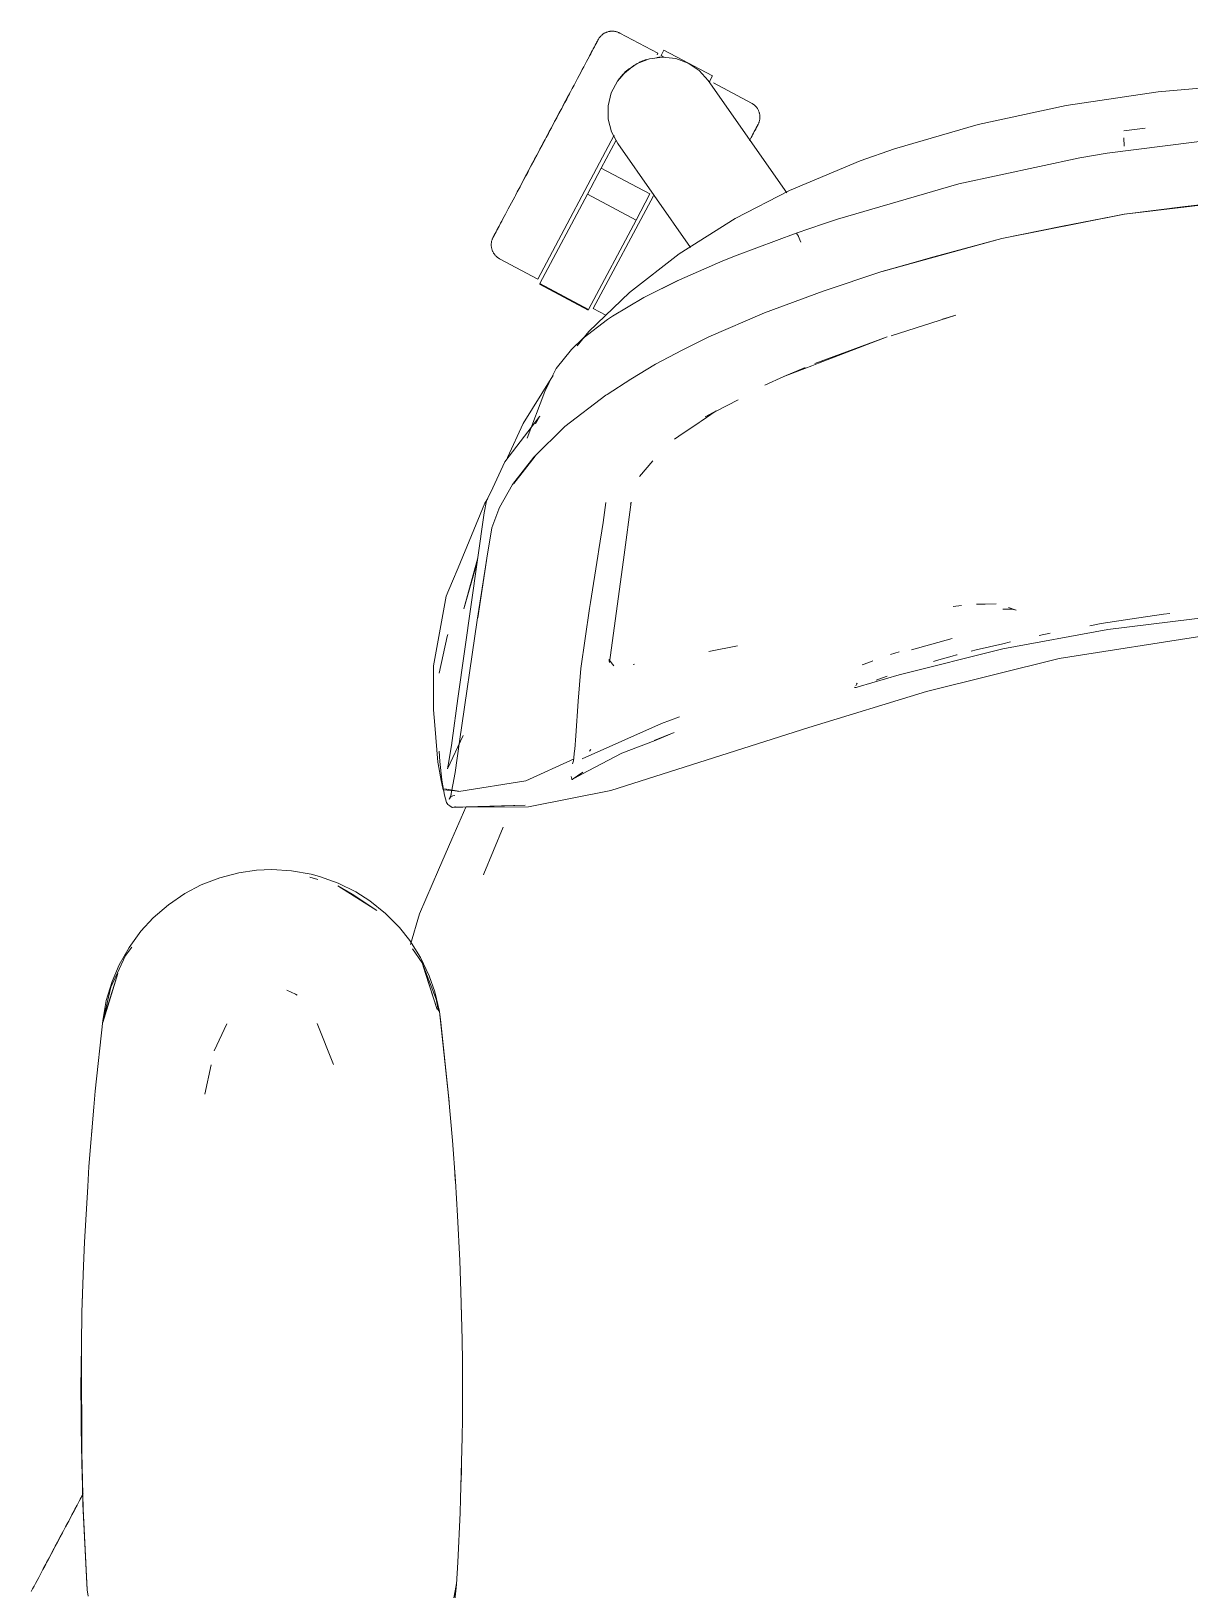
# Model space of a CAD drawing. Header units: millimetres. Extents: x 90978 to 295199, y -4084 to 97293.
# Drawn here: x 167093.3 to 167387.8, y 21765.8 to 22162 of the extents above; entities that cross this region are included whole.
import ezdxf

# ---------------------------------------------------------------- set-up
doc = ezdxf.new("R2010")
doc.units = ezdxf.units.MM
doc.header["$MEASUREMENT"] = 0
doc.layers.add('G-IMPT', color=8, linetype='CONTINUOUS', lineweight=9)
doc.layers.add('I-FURN', color=8, linetype='CONTINUOUS', lineweight=9)

msp = doc.modelspace()

# ---------------------------------------------------------------- linework, layer by layer
at = {"layer": 'G-IMPT'}
for p, q in [((167356.35, 22143.02), (167379.77, 22146.51)), ((167379.77, 22146.51), (167405.34, 22148.78)), ((167333.99, 22138.21), (167356.35, 22143.02)), ((167312.75, 22132.03), (167333.99, 22138.21)), ((167396.97, 22134.78), (167366.8, 22130.96)), ((167371.12, 22132.76), (167371.04, 22134.85)), ((167371.04, 22134.85), (167371.04, 22134.74)), ((167371.07, 22136.61), (167376.49, 22137.26)), ((167312.75, 22132.03), (167304.01, 22128.96)), ((167366.8, 22130.96), (167359.88, 22129.78)), ((167304.01, 22128.96), (167286.04, 22121.44)), ((167329.09, 22123.11), (167359.88, 22129.78)), ((167329.09, 22123.11), (167298.26, 22114.17)), ((167272.26, 22114.35), (167286.04, 22121.44)), ((167402.67, 22119.25), (167371.08, 22115.43)), ((167402.71, 22119.21), (167371.16, 22115.43)), ((167402.71, 22119.21), (167386.63, 22117.37)), ((167257.97, 22105.38), (167272.26, 22114.35)), ((167340.03, 22109.26), (167371.16, 22115.43)), ((167340.03, 22109.26), (167371.08, 22115.43)), ((167371.16, 22115.43), (167355.05, 22112.33)), ((167371.16, 22115.43), (167386.63, 22117.37)), ((167272.76, 22105.03), (167287.73, 22110.61)), ((167287.72, 22110.57), (167294.66, 22112.97)), ((167287.86, 22110.57), (167287.72, 22110.57)), ((167287.73, 22110.61), (167287.86, 22110.57)), ((167287.86, 22110.57), (167288.13, 22110.17)), ((167287.86, 22110.57), (167287.9, 22110.56)), ((167288.13, 22110.17), (167287.9, 22110.56)), ((167298.26, 22114.17), (167294.66, 22112.97)), ((167340.03, 22109.26), (167355.05, 22112.33)), ((167288.51, 22109.34), (167288.13, 22110.17)), ((167288.23, 22109.98), (167288.13, 22110.17)), ((167288.51, 22109.34), (167288.23, 22109.98)), ((167288.51, 22109.34), (167288.93, 22108.28)), ((167288.51, 22109.34), (167288.71, 22108.88)), ((167288.93, 22108.28), (167288.71, 22108.88)), ((167340.03, 22109.26), (167309.53, 22100.87)), ((167340.03, 22109.26), (167309.62, 22100.83)), ((167322.78, 22104.6), (167340.03, 22109.26)), ((167257.97, 22105.38), (167245.37, 22095.57)), ((167258.12, 22098.78), (167269.08, 22103.55)), ((167269.08, 22103.55), (167272.76, 22105.03)), ((167322.78, 22104.6), (167309.62, 22100.83)), ((167258.12, 22098.78), (167249.07, 22094.25)), ((167257.68, 22098.56), (167249.07, 22094.25)), ((167258.12, 22098.78), (167249.67, 22094.56)), ((167257.68, 22098.56), (167258.12, 22098.78)), ((167309.53, 22100.87), (167294.61, 22095.86)), ((167235.07, 22085.61), (167245.37, 22095.57)), ((167249.07, 22094.25), (167249.67, 22094.56)), ((167279.73, 22090.4), (167294.61, 22095.86)), ((167249.07, 22094.25), (167241.07, 22089.52)), ((167233.65, 22083.94), (167239.78, 22088.66)), ((167239.78, 22088.66), (167241.07, 22089.52)), ((167279.73, 22090.4), (167265.51, 22084.23)), ((167328.34, 22089.8), (167311.86, 22084.55)), ((167328.34, 22089.8), (167324.91, 22088.73)), ((167233.65, 22083.94), (167230.63, 22081.05)), ((167232.07, 22081.94), (167235.07, 22085.61)), ((167258.78, 22080.84), (167265.51, 22084.23)), ((167310.87, 22084.27), (167292.46, 22077.45)), ((167310.87, 22084.27), (167293.42, 22077.56)), ((167226.77, 22076.18), (167230.63, 22081.05)), ((167258.78, 22080.84), (167251.99, 22077.27)), ((167226.15, 22075.05), (167224.98, 22072.61)), ((167226.15, 22075.05), (167226.77, 22076.18)), ((167245.76, 22073.5), (167251.99, 22077.27)), ((167284.61, 22074.17), (167291.69, 22076.9)), ((167284.61, 22074.17), (167290.06, 22076.48)), ((167293.42, 22077.56), (167291.69, 22076.9)), ((167225.46, 22073.69), (167218.34, 22062.24)), ((167224.98, 22072.61), (167223.91, 22070.38)), ((167225.46, 22073.69), (167225.96, 22074.46)), ((167245.76, 22073.5), (167239.67, 22069.62)), ((167279.77, 22071.98), (167284.61, 22074.17)), ((167219.4, 22058.48), (167223.91, 22070.38)), ((167228.97, 22061.43), (167239.41, 22069.45)), ((167239.41, 22069.45), (167239.67, 22069.62)), ((167273.04, 22068.27), (167264.62, 22063.92)), ((167222.63, 22064.13), (167213.71, 22052.48)), ((167222.63, 22064.13), (167221.51, 22062.18)), ((167263.64, 22062.86), (167263.06, 22062.47)), ((167267.39, 22065.42), (167263.64, 22062.86)), ((167267.39, 22065.42), (167264.62, 22063.92)), ((167218.34, 22062.24), (167214.36, 22053.62)), ((167221.07, 22053.7), (167228.97, 22061.43)), ((167257.93, 22058.98), (167256.82, 22058.22)), ((167263.06, 22062.47), (167257.93, 22058.98)), ((167213.71, 22052.48), (167210.65, 22045.91)), ((167221.07, 22053.7), (167215.65, 22046.73)), ((167215.98, 22046.95), (167221.38, 22053.9)), ((167221.38, 22053.9), (167218.57, 22050.33)), ((167251.29, 22052.7), (167247.95, 22048.79)), ((167215.98, 22046.95), (167218.57, 22050.33)), ((167209.37, 22043.15), (167208.6, 22041.98)), ((167210.65, 22045.91), (167209.08, 22042.54)), ((167215.65, 22046.73), (167212.36, 22040.89)), ((167201.76, 21992.33), (167208.44, 22039.55)), ((167208.6, 22041.98), (167201.8, 22025.53)), ((167208.44, 22039.55), (167209.08, 22042.54)), ((167212.15, 22040.47), (167210.4, 22035.68)), ((167212.15, 22040.47), (167212.36, 22040.89)), ((167238.66, 22037.04), (167239.41, 22042.11)), ((167244.01, 22028.85), (167245.79, 22042.2)), ((167245.79, 22042.2), (167245.65, 22041.73)), ((167210.4, 22035.68), (167209.1, 22028.01)), ((167238.66, 22037.04), (167237.6, 22030.2)), ((167203.31, 22015.13), (167206.81, 22028.08)), ((167206.7, 22012.24), (167209.03, 22027.43)), ((167206.8, 22012.85), (167209.1, 22028.01)), ((167206.8, 22012.85), (167209.03, 22027.43)), ((167235.47, 22016.77), (167237.33, 22028.54)), ((167237.6, 22030.2), (167237.33, 22028.54)), ((167244.01, 22028.85), (167240.28, 22001.52)), ((167201.8, 22025.53), (167200.41, 22022.17)), ((167203.31, 22015.13), (167206.66, 22027.02)), ((167198.81, 22018.31), (167200.41, 22022.17)), ((167195.58, 22000.61), (167198.81, 22018.31)), ((167235.22, 22015.22), (167235.47, 22016.77)), ((167329.77, 22015.96), (167327.67, 22015.74)), ((167338.62, 22016.36), (167333.56, 22016.27)), ((167333.56, 22016.27), (167335.83, 22016.35)), ((167338.62, 22016.36), (167335.83, 22016.35)), ((167343.67, 22014.82), (167341.72, 22015.5)), ((167206.7, 22012.24), (167202.15, 21981.37)), ((167233.01, 22000), (167235.22, 22015.22)), ((167340.46, 22015.08), (167340.32, 22015.07)), ((167342.63, 22015.03), (167340.32, 22015.07)), ((167342.63, 22015.03), (167343.67, 22014.82)), ((167362.41, 22010.83), (167365.31, 22011.39)), ((167366.94, 22011.63), (167365.31, 22011.39)), ((167366.94, 22009.86), (167393.86, 22013.16)), ((167372.56, 22012.49), (167366.94, 22011.63)), ((167372.56, 22012.49), (167381.09, 22013.78)), ((167381.09, 22013.78), (167382.75, 22013.96)), ((167196.99, 21998.75), (167199.03, 22008.05)), ((167199.03, 22008.05), (167199.18, 22008.63)), ((167317.05, 22004.67), (167327.44, 22007.58)), ((167340.27, 22004.93), (167366.94, 22009.86)), ((167352.31, 22008.91), (167349.49, 22008.37)), ((167354.58, 22002.47), (167392.5, 22008.46)), ((167272.81, 22005.69), (167265.56, 22004.28)), ((167313.96, 22004.22), (167311.74, 22003.5)), ((167340.27, 22004.93), (167313.95, 21998.38)), ((167327.37, 22003.08), (167328.51, 22003.4)), ((167328.51, 22003.4), (167328.69, 22003.44)), ((167333.53, 22004.7), (167332.24, 22004.36)), ((167333.53, 22004.7), (167340.28, 22006.25)), ((167342.26, 22006.71), (167340.28, 22006.25)), ((167195.58, 22000.61), (167195.55, 21993.64)), ((167233, 21999.92), (167232.38, 21991.68)), ((167233.01, 22000), (167233, 21999.92)), ((167241.39, 22000.66), (167240.15, 22002.22)), ((167240.19, 22002.01), (167240.23, 22001.78)), ((167240.28, 22001.52), (167240.23, 22001.78)), ((167246.34, 22001.01), (167246.69, 22001.06)), ((167306.2, 22001.51), (167304.54, 22000.9)), ((167306.2, 22001.51), (167307.21, 22001.88)), ((167354.58, 22002.47), (167320.9, 21994.15)), ((167323.38, 22001.96), (167322.69, 22001.76)), ((167327.37, 22003.08), (167323.38, 22001.96)), ((167303.27, 21996.21), (167302.88, 21995.59)), ((167303.27, 21996.21), (167303.12, 21995.99)), ((167313.95, 21998.38), (167303.52, 21995.31)), ((167308.75, 21997.22), (167308.09, 21996.98)), ((167308.75, 21997.22), (167310.85, 21997.97)), ((167195.55, 21989.48), (167195.55, 21993.64)), ((167201.76, 21992.33), (167200.32, 21981.67)), ((167231.75, 21982.83), (167232.38, 21991.68)), ((167290.93, 21984.97), (167320.9, 21994.15)), ((167302.49, 21995.2), (167302.73, 21995.11)), ((167302.73, 21995.11), (167302.96, 21995.17)), ((167302.96, 21995.17), (167303.25, 21995.24)), ((167303.25, 21995.24), (167303.52, 21995.31)), ((167195.89, 21985.52), (167195.55, 21989.48)), ((167258.09, 21987.7), (167253.51, 21985.96)), ((167195.89, 21985.52), (167196.7, 21976.19)), ((167253.51, 21985.96), (167233.35, 21977.03)), ((167290.93, 21984.97), (167240.68, 21968.98)), ((167256.77, 21983.68), (167251.66, 21981.66)), ((167251.87, 21981.66), (167256.77, 21983.68)), ((167203.13, 21982.92), (167199.13, 21974.49)), ((167199.27, 21975.35), (167200.11, 21980.37)), ((167200.11, 21980.37), (167200.32, 21981.67)), ((167202.15, 21981.37), (167201.04, 21973.52)), ((167231.75, 21982.83), (167231.5, 21979.43)), ((167243.4, 21978.41), (167251.87, 21981.66)), ((167251.66, 21981.66), (167255.2, 21983.06)), ((167196.7, 21976.19), (167196.74, 21975.72)), ((167197.55, 21971.47), (167196.74, 21975.72)), ((167197.21, 21976.36), (167197, 21978.95)), ((167197.21, 21976.36), (167197.73, 21971.68)), ((167219.03, 21971.42), (167231.32, 21977)), ((167230.87, 21975.76), (167231.15, 21976.53)), ((167231.17, 21976.59), (167231.15, 21976.53)), ((167231.45, 21979.05), (167231.17, 21976.59)), ((167231.45, 21979.05), (167231.5, 21979.43)), ((167243.4, 21978.41), (167233.29, 21973.13)), ((167235.52, 21979.41), (167235.25, 21978.98)), ((167197.81, 21971.06), (167197.73, 21971.68)), ((167199.13, 21974.49), (167199.27, 21975.35)), ((167199.93, 21967.25), (167201.04, 21973.52)), ((167230.56, 21972.49), (167230.71, 21971.81)), ((167230.71, 21971.81), (167230.84, 21971.78)), ((167230.84, 21971.78), (167233.54, 21973.62)), ((167230.84, 21971.78), (167233.29, 21973.13)), ((167230.84, 21971.78), (167231, 21971.74)), ((167197.55, 21971.47), (167197.99, 21969.15)), ((167197.81, 21971.06), (167198.34, 21967.78)), ((167201.94, 21968.76), (167197.99, 21969.15)), ((167198.34, 21967.78), (167198.89, 21965.92)), ((167198.4, 21969.39), (167201.94, 21968.76)), ((167198.4, 21969.39), (167201.98, 21968.7)), ((167200.1, 21967.87), (167199.54, 21966.77)), ((167200.1, 21967.87), (167199.93, 21967.25)), ((167219.03, 21971.42), (167201.98, 21968.7)), ((167240.68, 21968.98), (167219.73, 21964.79)), ((167199.21, 21965.38), (167198.89, 21965.92)), ((167199.21, 21965.38), (167199.71, 21965.01)), ((167199.93, 21967.27), (167199.54, 21966.77)), ((167200.28, 21964.61), (167199.71, 21965.01)), ((167200.47, 21967.6), (167199.93, 21967.27)), ((167200.27, 21956.58), (167203.83, 21964.75)), ((167200.28, 21964.61), (167201.15, 21964.8)), ((167218.84, 21965.23), (167200.4, 21964.64)), ((167200.4, 21964.64), (167200.86, 21964.74)), ((167200.47, 21967.6), (167200.97, 21967.67)), ((167218.84, 21965.23), (167200.86, 21964.74)), ((167219.73, 21964.79), (167200.86, 21964.74)), ((167200.86, 21964.74), (167201.03, 21964.78)), ((167201.15, 21964.8), (167201.03, 21964.78)), ((167196.85, 21948.75), (167200.27, 21956.58)), ((167213.3, 21959.64), (167208.37, 21947.79)), ((167146.09, 21948.03), (167141.22, 21946.77)), ((167146.09, 21948.03), (167150.6, 21948.68)), ((167154.45, 21948.85), (167150.6, 21948.68)), ((167154.45, 21948.85), (167159.49, 21948.55)), ((167159.49, 21948.55), (167164.44, 21947.67)), ((167191.99, 21937.62), (167196.85, 21948.75)), ((167132.35, 21942.75), (167136.51, 21944.93)), ((167136.51, 21944.93), (167141.22, 21946.77)), ((167166.13, 21946.31), (167164.1, 21946.93)), ((167164.44, 21947.67), (167166.57, 21947.11)), ((167171.34, 21945.4), (167166.57, 21947.11)), ((167171.24, 21944.75), (167174.92, 21942.59)), ((167171.24, 21944.75), (167181.19, 21938.43)), ((167171.34, 21945.4), (167175.85, 21943.16)), ((167208.27, 21947.52), (167208.37, 21947.79)), ((167132.35, 21942.75), (167128.18, 21939.91)), ((167174.92, 21942.59), (167181.19, 21938.43)), ((167175.85, 21943.16), (167179.4, 21940.89)), ((167183.37, 21937.7), (167179.4, 21940.89)), ((167121.18, 21933.16), (167124.35, 21936.59)), ((167128.18, 21939.91), (167124.35, 21936.59)), ((167183.37, 21937.7), (167186.92, 21934.1)), ((167191.99, 21937.62), (167189.73, 21929.8)), ((167121.18, 21933.16), (167118.19, 21929.07)), ((167186.92, 21934.1), (167189.54, 21930.79)), ((167115.67, 21924.63), (167118.19, 21929.07)), ((167118.88, 21929.11), (167117.28, 21927.01)), ((167192.27, 21926.46), (167189.54, 21930.79)), ((167192.67, 21925.14), (167190.25, 21928.72)), ((167113.54, 21918.94), (167117.28, 21927.01)), ((167115.67, 21924.63), (167113.86, 21920.39)), ((167192.27, 21926.46), (167194.46, 21921.88)), ((167196.27, 21915.92), (167192.67, 21925.14)), ((167192.67, 21925.14), (167193.57, 21922.43)), ((167192.67, 21925.14), (167196.48, 21913.29)), ((167111.5, 21909.97), (167115.33, 21922.43)), ((167113.86, 21920.39), (167112.4, 21915.53)), ((167115.33, 21922.43), (167112.42, 21913.29)), ((167193.57, 21922.43), (167196.48, 21913.29)), ((167194.46, 21921.88), (167195.91, 21917.75)), ((167113.54, 21918.94), (167111.63, 21910.54)), ((167158.28, 21918.23), (167160.5, 21917.22)), ((167160.5, 21917.22), (167160.95, 21916.92)), ((167197.07, 21912.79), (167195.91, 21917.75)), ((167111.5, 21910.48), (167112.4, 21915.53)), ((167111.5, 21909.97), (167112.42, 21913.29)), ((167196.85, 21912.86), (167196.27, 21915.92)), ((167197.07, 21912.79), (167199.52, 21889.83)), ((167197.07, 21912.79), (167197.4, 21909.97)), ((167197.07, 21912.79), (167199.42, 21891.35)), ((167109.59, 21892.56), (167111.5, 21910.48)), ((167143.07, 21909.6), (167139.81, 21902.82)), ((167170.17, 21899.27), (167166.02, 21909.69)), ((167199.52, 21889.83), (167197.4, 21909.97)), ((167137.47, 21891.77), (167139.04, 21899.2)), ((167109.25, 21888.43), (167109.59, 21892.56)), ((167199.42, 21891.35), (167200.41, 21879.96)), ((167108, 21873.37), (167109.25, 21888.43)), ((167108.65, 21881.56), (167108.82, 21883.23)), ((167201.13, 21869.67), (167200.41, 21879.96)), ((167108, 21873.37), (167107.67, 21868.28)), ((167201, 21871.71), (167200.87, 21873.13)), ((167201, 21871.71), (167201.09, 21869.81)), ((167201.13, 21869.67), (167201.7, 21860.8)), ((167107.67, 21868.28), (167106.86, 21854.14)), ((167202.23, 21849.49), (167201.7, 21860.8)), ((167106.61, 21848.12), (167106.86, 21854.14)), ((167202.23, 21849.49), (167202.53, 21841.61)), ((167106.61, 21848.12), (167106.22, 21836.36)), ((167106.36, 21841.3), (167106.35, 21839.8)), ((167106.47, 21843.23), (167106.36, 21841.3)), ((167202.82, 21829.3), (167202.53, 21841.61)), ((167202.61, 21837.74), (167202.69, 21836.08)), ((167106.06, 21827.94), (167106.22, 21836.36)), ((167202.69, 21836.08), (167202.69, 21833.95)), ((167202.82, 21829.3), (167202.9, 21823.83)), ((167106.06, 21827.94), (167105.97, 21817.15)), ((167106.06, 21827.94), (167106.01, 21807.76)), ((167106.06, 21827.94), (167106.17, 21797.93)), ((167202.9, 21809.12), (167202.9, 21823.83)), ((167106.17, 21797.93), (167105.97, 21817.15)), ((167106.01, 21807.76), (167106.17, 21797.93)), ((167106.01, 21807.76), (167106.52, 21786.36)), ((167106.01, 21807.76), (167106.48, 21787.57)), ((167106.05, 21807.76), (167106.03, 21805.72)), ((167106.03, 21805.72), (167106.1, 21803.81)), ((167202.85, 21804.61), (167202.9, 21809.12)), ((167202.85, 21804.61), (167202.47, 21788.94)), ((167106.17, 21797.93), (167106.52, 21786.36)), ((167202.68, 21797.88), (167202.67, 21795.66)), ((167202.53, 21792.34), (167202.67, 21795.66)), ((167106.52, 21786.36), (167106.48, 21787.57)), ((167106.48, 21787.57), (167107.56, 21765.79)), ((167106.48, 21787.57), (167107.45, 21767.39)), ((167106.52, 21786.36), (167107.56, 21765.79)), ((167202.47, 21788.94), (167202.35, 21785.39)), ((167201.73, 21772.83), (167202.35, 21785.39)), ((167201.73, 21772.83), (167201.45, 21767.17)), ((167107.56, 21765.79), (167107.45, 21767.39)), ((167107.56, 21765.79), (167107.82, 21764.14)), ((167200.08, 21760.05), (167201.45, 21767.39)), ((167201.45, 21767.17), (167200.95, 21763.16))]:
    msp.add_line(p, q, dxfattribs=at)
at = {"layer": 'I-FURN'}
for p, q in [((167239.88, 22161.79), (167240.04, 22161.83)), ((167240.04, 22161.83), (167240.19, 22161.87)), ((167240.19, 22161.87), (167240.35, 22161.9)), ((167240.35, 22161.9), (167240.51, 22161.92)), ((167240.51, 22161.92), (167240.67, 22161.94)), ((167240.67, 22161.94), (167240.83, 22161.95)), ((167240.83, 22161.95), (167240.99, 22161.95)), ((167240.99, 22161.95), (167241.16, 22161.95)), ((167241.16, 22161.95), (167241.32, 22161.94)), ((167241.32, 22161.94), (167241.48, 22161.92)), ((167241.48, 22161.92), (167241.64, 22161.9)), ((167241.64, 22161.9), (167241.8, 22161.87)), ((167241.8, 22161.87), (167241.95, 22161.84)), ((167241.95, 22161.84), (167242.11, 22161.8)), ((167236.27, 22157.61), (167236.48, 22158)), ((167236.59, 22158.2), (167236.39, 22157.83)), ((167236.48, 22158), (167236.67, 22158.36)), ((167236.77, 22158.54), (167236.59, 22158.2)), ((167236.67, 22158.36), (167236.84, 22158.68)), ((167236.92, 22158.83), (167236.77, 22158.54)), ((167236.84, 22158.68), (167236.99, 22158.96)), ((167237.06, 22159.09), (167236.92, 22158.83)), ((167236.99, 22158.96), (167237.12, 22159.2)), ((167237.18, 22159.31), (167237.06, 22159.09)), ((167237.12, 22159.2), (167237.22, 22159.4)), ((167237.27, 22159.49), (167237.18, 22159.31)), ((167237.22, 22159.4), (167237.31, 22159.56)), ((167237.35, 22159.63), (167237.27, 22159.49)), ((167237.31, 22159.56), (167237.38, 22159.68)), ((167237.4, 22159.73), (167237.35, 22159.63)), ((167237.38, 22159.68), (167237.42, 22159.76)), ((167237.43, 22159.79), (167237.4, 22159.73)), ((167237.42, 22159.76), (167237.44, 22159.81)), ((167237.44, 22159.81), (167237.43, 22159.79)), ((167237.44, 22159.81), (167237.52, 22159.95)), ((167237.44, 22159.81), (167237.44, 22159.81)), ((167237.52, 22159.95), (167237.61, 22160.09)), ((167237.61, 22160.09), (167237.7, 22160.22)), ((167237.7, 22160.22), (167237.79, 22160.36)), ((167237.79, 22160.36), (167237.89, 22160.48)), ((167237.89, 22160.48), (167238, 22160.6)), ((167238, 22160.6), (167238.11, 22160.72)), ((167238.11, 22160.72), (167238.22, 22160.84)), ((167238.22, 22160.84), (167238.34, 22160.94)), ((167238.34, 22160.94), (167238.46, 22161.05)), ((167238.46, 22161.05), (167238.59, 22161.15)), ((167238.59, 22161.15), (167238.72, 22161.24)), ((167238.72, 22161.24), (167238.85, 22161.33)), ((167238.85, 22161.33), (167238.99, 22161.41)), ((167238.99, 22161.41), (167239.13, 22161.49)), ((167239.13, 22161.49), (167239.28, 22161.56)), ((167239.28, 22161.56), (167239.43, 22161.63)), ((167239.43, 22161.63), (167239.58, 22161.69)), ((167239.58, 22161.69), (167239.73, 22161.74)), ((167239.73, 22161.74), (167239.88, 22161.79)), ((167242.11, 22161.8), (167242.26, 22161.75)), ((167242.26, 22161.75), (167242.41, 22161.7)), ((167242.41, 22161.7), (167242.56, 22161.64)), ((167242.56, 22161.64), (167242.71, 22161.57)), ((167242.71, 22161.57), (167242.86, 22161.5)), ((167242.86, 22161.5), (167242.89, 22161.48)), ((167252.58, 22156.33), (167242.89, 22161.48)), ((167234.47, 22154.22), (167234.13, 22153.57)), ((167234.8, 22154.84), (167234.47, 22154.22)), ((167235.11, 22155.42), (167234.8, 22154.84)), ((167234.94, 22155.11), (167235.25, 22155.68)), ((167235.4, 22155.97), (167235.11, 22155.42)), ((167235.25, 22155.68), (167235.53, 22156.22)), ((167235.68, 22156.49), (167235.4, 22155.97)), ((167235.53, 22156.22), (167235.8, 22156.72)), ((167235.93, 22156.97), (167235.68, 22156.49)), ((167235.8, 22156.72), (167236.05, 22157.18)), ((167236.17, 22157.42), (167235.93, 22156.97)), ((167236.05, 22157.18), (167236.27, 22157.61)), ((167236.39, 22157.83), (167236.17, 22157.42)), ((167247.3, 22153.73), (167250.44, 22154.95)), ((167250.44, 22154.95), (167253.79, 22155.38)), ((167252.58, 22156.33), (167252.38, 22155.95)), ((167253.4, 22155.75), (167254.14, 22157.14)), ((167253.45, 22155.83), (167253.4, 22155.75)), ((167253.4, 22155.75), (167254.16, 22155.34)), ((167253.79, 22155.38), (167257.14, 22154.99)), ((167266.51, 22150.57), (167254.14, 22157.14)), ((167257.14, 22154.99), (167260.3, 22153.82)), ((167232.59, 22150.69), (167232.18, 22149.9)), ((167233, 22151.45), (167232.59, 22150.69)), ((167233.39, 22152.19), (167233, 22151.45)), ((167233.77, 22152.9), (167233.39, 22152.19)), ((167234.13, 22153.57), (167233.77, 22152.9)), ((167242.31, 22149.25), (167244.53, 22151.79)), ((167243.67, 22150.96), (167242.52, 22149.54)), ((167246.46, 22153.25), (167243.67, 22150.96)), ((167244.53, 22151.79), (167247.3, 22153.73)), ((167260.3, 22153.82), (167263.09, 22151.92)), ((167263.09, 22151.92), (167265.35, 22149.41)), ((167266.51, 22150.57), (167265.76, 22149.17)), ((167229.64, 22145.14), (167230.12, 22146.04)), ((167230.38, 22146.52), (167229.9, 22145.63)), ((167230.84, 22147.4), (167230.38, 22146.52)), ((167231.3, 22148.26), (167230.84, 22147.4)), ((167231.74, 22149.09), (167231.3, 22148.26)), ((167232.18, 22149.9), (167231.74, 22149.09)), ((167239.98, 22142.98), (167240.77, 22146.26)), ((167240.77, 22146.26), (167242.31, 22149.25)), ((167265.35, 22149.41), (167285.37, 22120.82)), ((167265.76, 22149.17), (167265.81, 22149.26)), ((167276.39, 22143.67), (167266.71, 22148.82)), ((167227.63, 22141.36), (167228.15, 22142.32)), ((167228.42, 22142.84), (167227.91, 22141.88)), ((167228.15, 22142.32), (167228.65, 22143.28)), ((167228.92, 22143.78), (167228.42, 22142.84)), ((167228.65, 22143.28), (167229.15, 22144.21)), ((167229.42, 22144.71), (167228.92, 22143.78)), ((167229.15, 22144.21), (167229.64, 22145.14)), ((167229.9, 22145.63), (167229.42, 22144.71)), ((167240, 22139.6), (167239.98, 22142.98)), ((167276.39, 22143.67), (167276.53, 22143.59)), ((167276.53, 22143.59), (167276.67, 22143.5)), ((167276.67, 22143.5), (167276.81, 22143.42)), ((167276.81, 22143.42), (167276.94, 22143.32)), ((167276.94, 22143.32), (167277.06, 22143.22)), ((167277.06, 22143.22), (167277.18, 22143.12)), ((167277.18, 22143.12), (167277.3, 22143.01)), ((167277.3, 22143.01), (167277.42, 22142.89)), ((167277.42, 22142.89), (167277.53, 22142.77)), ((167277.53, 22142.77), (167277.63, 22142.65)), ((167277.63, 22142.65), (167277.73, 22142.52)), ((167277.73, 22142.52), (167277.82, 22142.39)), ((167277.82, 22142.39), (167277.91, 22142.26)), ((167277.91, 22142.26), (167277.99, 22142.12)), ((167277.99, 22142.12), (167278.07, 22141.98)), ((167225.54, 22137.41), (167226.07, 22138.41)), ((167226.35, 22138.95), (167225.82, 22137.95)), ((167226.07, 22138.41), (167226.59, 22139.4)), ((167226.88, 22139.93), (167226.35, 22138.95)), ((167226.59, 22139.4), (167227.12, 22140.39)), ((167227.4, 22140.91), (167226.88, 22139.93)), ((167227.12, 22140.39), (167227.63, 22141.36)), ((167227.91, 22141.88), (167227.4, 22140.91)), ((167240.83, 22136.33), (167240, 22139.6)), ((167277.93, 22137.97), (167277.99, 22138.09)), ((167278.02, 22138.14), (167277.96, 22138.04)), ((167277.99, 22138.09), (167278.03, 22138.17)), ((167278.05, 22138.2), (167278.02, 22138.14)), ((167278.03, 22138.17), (167278.06, 22138.21)), ((167278.06, 22138.22), (167278.05, 22138.2)), ((167278.08, 22138.26), (167278.06, 22138.22)), ((167278.06, 22138.21), (167278.06, 22138.22)), ((167278.07, 22141.98), (167278.14, 22141.83)), ((167278.15, 22138.4), (167278.08, 22138.26)), ((167278.14, 22141.83), (167278.21, 22141.69)), ((167278.22, 22138.55), (167278.15, 22138.4)), ((167278.21, 22141.69), (167278.27, 22141.54)), ((167278.28, 22138.7), (167278.22, 22138.55)), ((167278.27, 22141.54), (167278.32, 22141.38)), ((167278.33, 22138.85), (167278.28, 22138.7)), ((167278.32, 22141.38), (167278.37, 22141.23)), ((167278.38, 22139), (167278.33, 22138.85)), ((167278.37, 22141.23), (167278.41, 22141.08)), ((167278.42, 22139.16), (167278.38, 22139)), ((167278.41, 22141.08), (167278.45, 22140.92)), ((167278.45, 22139.32), (167278.42, 22139.16)), ((167278.45, 22140.92), (167278.48, 22140.76)), ((167278.48, 22139.48), (167278.45, 22139.32)), ((167278.48, 22140.76), (167278.5, 22140.6)), ((167278.5, 22139.63), (167278.48, 22139.48)), ((167278.5, 22140.6), (167278.52, 22140.44)), ((167278.52, 22139.8), (167278.5, 22139.63)), ((167278.52, 22140.44), (167278.53, 22140.28)), ((167278.53, 22139.96), (167278.52, 22139.8)), ((167278.53, 22140.28), (167278.53, 22140.12)), ((167278.53, 22140.12), (167278.53, 22139.96)), ((167241.53, 22135.54), (167222.06, 22098.94)), ((167223.4, 22133.4), (167223.93, 22134.4)), ((167224.22, 22134.95), (167223.69, 22133.94)), ((167223.93, 22134.4), (167224.47, 22135.41)), ((167224.76, 22135.95), (167224.22, 22134.95)), ((167224.47, 22135.41), (167225, 22136.41)), ((167225.29, 22136.95), (167224.76, 22135.95)), ((167225, 22136.41), (167225.54, 22137.41)), ((167225.82, 22137.95), (167225.29, 22136.95)), ((167238.21, 22127.16), (167241.96, 22134.22)), ((167242.42, 22133.36), (167240.83, 22136.33)), ((167275.86, 22134.08), (167276.15, 22134.62)), ((167276.29, 22134.89), (167276.02, 22134.38)), ((167276.15, 22134.62), (167276.41, 22135.12)), ((167276.55, 22135.38), (167276.29, 22134.89)), ((167276.41, 22135.12), (167276.66, 22135.59)), ((167276.79, 22135.82), (167276.55, 22135.38)), ((167276.66, 22135.59), (167276.89, 22136.02)), ((167277, 22136.23), (167276.79, 22135.82)), ((167276.89, 22136.02), (167277.1, 22136.41)), ((167277.2, 22136.61), (167277, 22136.23)), ((167277.1, 22136.41), (167277.29, 22136.76)), ((167277.38, 22136.94), (167277.2, 22136.61)), ((167277.29, 22136.76), (167277.46, 22137.08)), ((167277.54, 22137.24), (167277.38, 22136.94)), ((167277.46, 22137.08), (167277.61, 22137.36)), ((167277.68, 22137.5), (167277.54, 22137.24)), ((167277.61, 22137.36), (167277.73, 22137.6)), ((167277.79, 22137.72), (167277.68, 22137.5)), ((167277.73, 22137.6), (167277.84, 22137.8)), ((167277.89, 22137.9), (167277.79, 22137.72)), ((167277.84, 22137.8), (167277.93, 22137.97)), ((167277.96, 22138.04), (167277.89, 22137.9)), ((167221.28, 22129.42), (167221.81, 22130.4)), ((167222.09, 22130.94), (167221.56, 22129.95)), ((167221.81, 22130.4), (167222.34, 22131.4)), ((167222.62, 22131.94), (167222.09, 22130.94)), ((167222.34, 22131.4), (167222.87, 22132.4)), ((167223.15, 22132.94), (167222.62, 22131.94)), ((167222.87, 22132.4), (167223.4, 22133.4)), ((167223.69, 22133.94), (167223.15, 22132.94)), ((167260.93, 22106.93), (167242.42, 22133.36)), ((167219.24, 22125.57), (167219.74, 22126.51)), ((167220.01, 22127.03), (167219.51, 22126.07)), ((167219.74, 22126.51), (167220.25, 22127.47)), ((167220.52, 22127.99), (167220.01, 22127.03)), ((167220.25, 22127.47), (167220.76, 22128.44)), ((167221.04, 22128.96), (167220.52, 22127.99)), ((167220.76, 22128.44), (167221.28, 22129.42)), ((167221.56, 22129.95), (167221.04, 22128.96)), ((167234.67, 22120.52), (167238.21, 22127.16)), ((167250.57, 22120.59), (167238.21, 22127.16)), ((167217.56, 22122.42), (167217.1, 22121.55)), ((167217.31, 22121.95), (167217.78, 22122.83)), ((167218.03, 22123.31), (167217.56, 22122.42)), ((167217.78, 22122.83), (167218.26, 22123.72)), ((167218.52, 22124.21), (167218.03, 22123.31)), ((167218.26, 22123.72), (167218.74, 22124.64)), ((167219.01, 22125.14), (167218.52, 22124.21)), ((167218.74, 22124.64), (167219.24, 22125.57)), ((167219.51, 22126.07), (167219.01, 22125.14)), ((167215.37, 22118.31), (167214.98, 22117.56)), ((167215.79, 22119.08), (167215.37, 22118.31)), ((167216.21, 22119.88), (167215.79, 22119.08)), ((167216.65, 22120.71), (167216.21, 22119.88)), ((167216.41, 22120.26), (167216.86, 22121.09)), ((167217.1, 22121.55), (167216.65, 22120.71)), ((167216.86, 22121.09), (167217.31, 22121.95)), ((167222.6, 22097.81), (167234.67, 22120.52)), ((167247.04, 22113.95), (167234.67, 22120.52)), ((167251.45, 22120.12), (167236.19, 22091.43)), ((167250.57, 22120.59), (167247.04, 22113.95)), ((167213.05, 22113.93), (167213.36, 22114.51)), ((167213.53, 22114.84), (167213.21, 22114.24)), ((167213.87, 22115.48), (167213.53, 22114.84)), ((167214.22, 22116.14), (167213.87, 22115.48)), ((167214.59, 22116.83), (167214.22, 22116.14)), ((167214.98, 22117.56), (167214.59, 22116.83)), ((167211.17, 22110.39), (167211.04, 22110.15)), ((167211.1, 22110.26), (167211.23, 22110.52)), ((167211.32, 22110.67), (167211.17, 22110.39)), ((167211.23, 22110.52), (167211.39, 22110.81)), ((167211.48, 22110.99), (167211.32, 22110.67)), ((167211.39, 22110.81), (167211.57, 22111.15)), ((167211.67, 22111.35), (167211.48, 22110.99)), ((167211.57, 22111.15), (167211.77, 22111.52)), ((167211.88, 22111.74), (167211.67, 22111.35)), ((167211.77, 22111.52), (167211.99, 22111.93)), ((167212.11, 22112.17), (167211.88, 22111.74)), ((167211.99, 22111.93), (167212.22, 22112.38)), ((167212.36, 22112.63), (167212.11, 22112.17)), ((167212.22, 22112.38), (167212.48, 22112.86)), ((167212.63, 22113.14), (167212.36, 22112.63)), ((167212.48, 22112.86), (167212.75, 22113.38)), ((167212.91, 22113.67), (167212.63, 22113.14)), ((167212.75, 22113.38), (167213.05, 22113.93)), ((167213.21, 22114.24), (167212.91, 22113.67)), ((167247.04, 22113.95), (167234.96, 22091.24)), ((167210.24, 22107.8), (167210.25, 22107.96)), ((167210.24, 22107.64), (167210.24, 22107.8)), ((167210.24, 22107.48), (167210.24, 22107.64)), ((167210.25, 22107.32), (167210.24, 22107.48)), ((167210.25, 22107.96), (167210.27, 22108.12)), ((167210.27, 22107.16), (167210.25, 22107.32)), ((167210.27, 22108.12), (167210.29, 22108.28)), ((167210.29, 22107), (167210.27, 22107.16)), ((167210.29, 22108.28), (167210.32, 22108.44)), ((167210.32, 22106.84), (167210.29, 22107)), ((167210.32, 22108.44), (167210.35, 22108.6)), ((167210.36, 22106.68), (167210.32, 22106.84)), ((167210.35, 22108.6), (167210.4, 22108.75)), ((167210.4, 22106.52), (167210.36, 22106.68)), ((167210.4, 22108.75), (167210.44, 22108.91)), ((167210.45, 22106.37), (167210.4, 22106.52)), ((167210.44, 22108.91), (167210.5, 22109.06)), ((167210.5, 22106.22), (167210.45, 22106.37)), ((167210.5, 22109.06), (167210.56, 22109.21)), ((167210.56, 22109.21), (167210.62, 22109.35)), ((167210.62, 22109.35), (167210.69, 22109.5)), ((167210.69, 22109.5), (167210.71, 22109.54)), ((167210.71, 22109.54), (167210.72, 22109.56)), ((167210.72, 22109.54), (167210.71, 22109.54)), ((167210.72, 22109.56), (167210.76, 22109.62)), ((167210.74, 22109.59), (167210.72, 22109.54)), ((167210.78, 22109.67), (167210.74, 22109.59)), ((167210.76, 22109.62), (167210.81, 22109.72)), ((167210.85, 22109.79), (167210.78, 22109.67)), ((167210.81, 22109.72), (167210.88, 22109.86)), ((167210.93, 22109.95), (167210.85, 22109.79)), ((167210.88, 22109.86), (167210.98, 22110.04)), ((167211.04, 22110.15), (167210.93, 22109.95)), ((167210.98, 22110.04), (167211.1, 22110.26)), ((167210.56, 22106.07), (167210.5, 22106.22)), ((167210.63, 22105.92), (167210.56, 22106.07)), ((167210.7, 22105.78), (167210.63, 22105.92)), ((167210.78, 22105.64), (167210.7, 22105.78)), ((167210.86, 22105.5), (167210.78, 22105.64)), ((167210.95, 22105.36), (167210.86, 22105.5)), ((167211.04, 22105.23), (167210.95, 22105.36)), ((167211.14, 22105.11), (167211.04, 22105.23)), ((167211.25, 22104.98), (167211.14, 22105.11)), ((167211.36, 22104.86), (167211.25, 22104.98)), ((167211.47, 22104.75), (167211.36, 22104.86)), ((167211.59, 22104.64), (167211.47, 22104.75)), ((167211.71, 22104.53), (167211.59, 22104.64)), ((167211.84, 22104.43), (167211.71, 22104.53)), ((167211.97, 22104.34), (167211.84, 22104.43)), ((167212.1, 22104.25), (167211.97, 22104.34)), ((167212.24, 22104.17), (167212.1, 22104.25)), ((167212.38, 22104.09), (167212.24, 22104.17)), ((167212.38, 22104.09), (167222.06, 22098.94)), ((167222.51, 22097.64), (167234.87, 22091.07)), ((167234.96, 22091.24), (167222.6, 22097.81)), ((167236.19, 22091.43), (167239.35, 22089.75)), ((167106.32, 21789.8), (167105.79, 21788.82)), ((167106.03, 21789.27), (167106.56, 21790.26)), ((167104.2, 21785.82), (167103.66, 21784.82)), ((167103.91, 21785.28), (167104.44, 21786.28)), ((167104.73, 21786.82), (167104.2, 21785.82)), ((167104.44, 21786.28), (167104.98, 21787.28)), ((167105.26, 21787.82), (167104.73, 21786.82)), ((167104.98, 21787.28), (167105.51, 21788.28)), ((167105.79, 21788.82), (167105.26, 21787.82)), ((167105.51, 21788.28), (167106.03, 21789.27)), ((167102.06, 21781.81), (167101.53, 21780.81)), ((167101.78, 21781.27), (167102.31, 21782.27)), ((167102.59, 21782.81), (167102.06, 21781.81)), ((167102.31, 21782.27), (167102.84, 21783.27)), ((167103.13, 21783.81), (167102.59, 21782.81)), ((167102.84, 21783.27), (167103.37, 21784.27)), ((167103.66, 21784.82), (167103.13, 21783.81)), ((167103.37, 21784.27), (167103.91, 21785.28)), ((167099.96, 21777.86), (167099.45, 21776.9)), ((167099.69, 21777.34), (167100.2, 21778.31)), ((167100.48, 21778.83), (167099.96, 21777.86)), ((167100.2, 21778.31), (167100.72, 21779.29)), ((167101.01, 21779.82), (167100.48, 21778.83)), ((167100.72, 21779.29), (167101.25, 21780.27)), ((167101.53, 21780.81), (167101.01, 21779.82)), ((167101.25, 21780.27), (167101.78, 21781.27)), ((167097.22, 21772.7), (167097.7, 21773.59)), ((167097.96, 21774.08), (167097.48, 21773.18)), ((167097.7, 21773.59), (167098.18, 21774.51)), ((167098.45, 21775.01), (167097.96, 21774.08)), ((167098.18, 21774.51), (167098.68, 21775.44)), ((167098.95, 21775.94), (167098.45, 21775.01)), ((167098.68, 21775.44), (167099.18, 21776.38)), ((167099.45, 21776.9), (167098.95, 21775.94)), ((167099.18, 21776.38), (167099.69, 21777.34)), ((167095.65, 21769.75), (167095.23, 21768.95)), ((167096.09, 21770.58), (167095.65, 21769.75)), ((167095.85, 21770.13), (167096.3, 21770.96)), ((167096.54, 21771.42), (167096.09, 21770.58)), ((167096.3, 21770.96), (167096.75, 21771.82)), ((167097, 21772.29), (167096.54, 21771.42)), ((167096.75, 21771.82), (167097.22, 21772.7)), ((167097.48, 21773.18), (167097, 21772.29)), ((167093.66, 21766.01), (167093.31, 21765.35)), ((167094.03, 21766.7), (167093.66, 21766.01)), ((167094.42, 21767.43), (167094.03, 21766.7)), ((167094.81, 21768.18), (167094.42, 21767.43)), ((167095.23, 21768.95), (167094.81, 21768.18))]:
    msp.add_line(p, q, dxfattribs=at)
msp.add_open_spline([(167247.85, 22154.01), (167248.01, 22154.09), (167248.65, 22154.38), (167249.27, 22154.6), (167249.74, 22154.75)], degree=3, knots=[-0.5319761, -0.5319761, -0.5319761, -0.5319761, -0.5, -0.4, -0.4, -0.4, -0.4], dxfattribs=at)
for points in [[(167252.35, 22155.28), (167252.72, 22155.31), (167253.39, 22155.35), (167253.93, 22155.35), (167254.16, 22155.34)], [(167244.01, 22151.31), (167244.41, 22151.71), (167244.83, 22152.08), (167245.25, 22152.41)]]:
    msp.add_open_spline(points, degree=3, dxfattribs=at)

doc.saveas('drawing.dxf')
